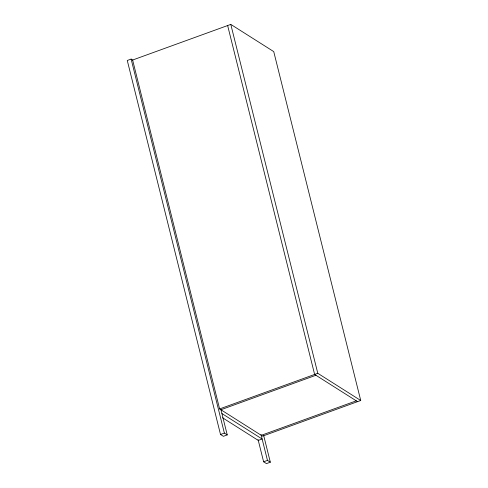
<?xml version="1.0" encoding="UTF-8"?>
<svg xmlns="http://www.w3.org/2000/svg" width="488" height="488" viewBox="0 0 488 488"><rect width="100%" height="100%" fill="white"/><g stroke="black" fill="none" stroke-linecap="round" stroke-linejoin="round"><path stroke-width="0.73" d="M132.84 60.17L131.126 59.078L127.27 60.482L220.521 434.497L223.382 436.309L227.243 434.906L220.972 409.78M230.794 24.4L132.626 60.03L219.618 408.932L262.562 436.138L360.73 400.502L273.738 51.6L230.794 24.4L317.786 373.302L360.73 400.502M219.618 408.932L317.786 373.302M220.905 409.749L315.919 375.266M220.521 434.497L224.376 433.094L227.243 434.906M261.275 435.32L356.289 400.831M263.611 461.788L267.467 460.385L270.328 462.203L266.472 463.6L263.611 461.788L258.079 439.615M357.576 401.648L314.632 374.449L227.64 25.547M221.912 413.537L262.135 439.017L258.28 440.414L222.522 417.765M263.697 435.589L270.328 462.203M261.019 434.515L267.467 460.385M131.126 59.078L224.376 433.094"/></g></svg>
